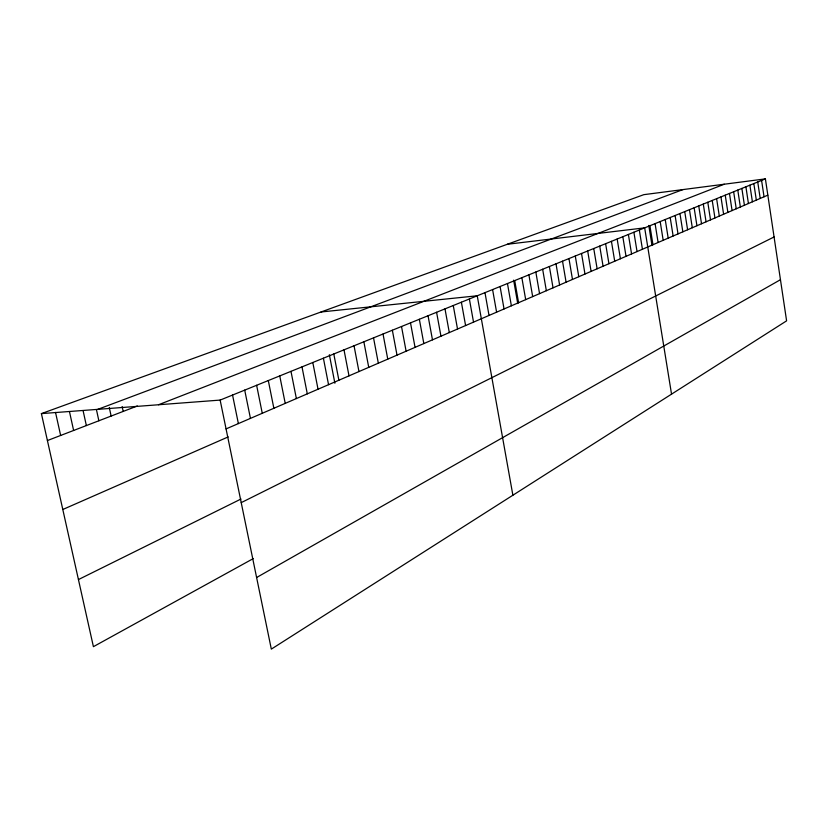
<?xml version="1.0" encoding="UTF-8"?>
<svg xmlns="http://www.w3.org/2000/svg" width="828" height="828" viewBox="0 0 828 828"><rect width="100%" height="100%" fill="white"/><g stroke="black" fill="none" stroke-linecap="round" stroke-linejoin="round"><path stroke-width="1.24" d="M256.608 577.509L780.452 279.709M253.223 558.621L93.409 646.668L41.4 413.617L643.822 194.663L765.403 178.879L786.6 320.85L271.325 649.121L220.144 400.09L765.403 178.879M241.217 502.637L774.076 236.963M78.443 579.569L240.979 499.036M62.804 509.499L228.207 436.905M226.065 428.904L767.835 195.149M158.5 404.757L724.272 184.22M47.413 440.548L137.344 405.979M97.787 409.353L682.945 189.581M507.367 244.26L644.67 227.855L671.539 394.159M321.057 311.98L477.238 295.782L512.884 495.237M41.4 413.617L220.144 400.09M69.459 411.578L73.62 430.467M55.528 412.416L60.641 435.466M83.079 410.595L86.36 425.571M96.441 409.632L98.863 420.769M122.14 406.558L123.186 411.423M109.275 407.469L111.138 416.049M244.705 390.123L250.449 418.388M232.554 395.059L238.381 423.594M256.628 385.289L262.269 413.286M268.303 380.549L273.861 408.287M290.98 371.348L296.372 398.568M279.75 375.902L285.225 403.381M301.992 366.887L307.302 393.859M323.396 358.203L328.55 384.689M312.798 362.498L318.035 389.222M344.003 349.84L349.012 375.86M333.798 353.98L338.88 380.228M329.358 354.736L334.885 383.229M354.032 345.773L358.969 371.565M373.531 337.855L378.334 363.202M363.865 341.778L368.739 367.342M392.348 330.227L397.016 355.15M383.022 334.005L387.763 359.145M410.502 322.858L415.056 347.367M401.508 326.511L406.113 351.217M419.351 319.277L423.832 343.568M436.584 312.28L440.962 336.189M428.045 315.747L432.475 339.842M453.258 305.511L457.522 329.037M444.988 308.865L449.304 332.587M469.372 298.98L473.533 322.133M461.382 302.22L465.595 325.559M492.588 289.562L496.593 312.177M484.98 292.646L489.027 315.447M507.46 283.528L511.373 305.801M500.081 286.519L504.045 308.968M521.857 277.68L525.687 299.632M514.716 280.578L518.576 302.696M513.639 280.143L517.738 303.555M542.65 269.245L546.345 290.711M535.83 272.019L539.566 293.64M528.895 274.824L532.673 296.61M556.002 263.832L559.604 284.987M549.378 266.523L553.032 287.834M575.284 256.007L578.782 276.718M568.95 258.574L572.479 279.44M562.522 261.182L566.093 282.193M593.748 248.514L597.133 268.8M587.683 250.977L591.099 271.408M581.525 253.471L584.982 274.037M605.62 243.701L608.932 263.708M599.72 246.092L603.074 266.233M622.822 236.725L626.03 256.328M617.16 239.013L620.41 258.76M611.437 241.341L614.707 261.213M639.319 230.029L642.435 249.249M633.896 232.233L637.042 251.577M628.39 234.459L631.567 253.937M660.185 221.562L663.187 240.296M655.083 223.632L658.105 242.49M649.908 225.733L652.961 244.705M648.779 225.444L652.019 245.543M675.11 215.508L678.018 233.9M670.194 217.505L673.133 236.001M665.226 219.523L668.196 238.143M694.133 207.787L696.938 225.733M689.465 209.681L692.301 227.741M684.735 211.606L687.602 229.77M679.954 213.541L682.841 231.819M707.785 202.249L710.517 219.875M703.293 204.071L706.046 221.8M698.739 205.924L701.523 223.757M725.235 195.17L727.874 212.392M720.95 196.909L723.61 214.224M716.613 198.668L719.304 216.087M712.225 200.448L714.937 217.971M741.867 188.422L744.413 205.251M737.779 190.078L740.356 207M733.649 191.754L736.237 208.78M729.468 193.452L732.076 210.571M761.594 180.421L764.037 196.785M757.734 181.984L760.207 198.441M753.832 183.568L756.326 200.107M749.889 185.172L752.404 201.804M745.904 186.786L748.429 203.522"/></g></svg>
